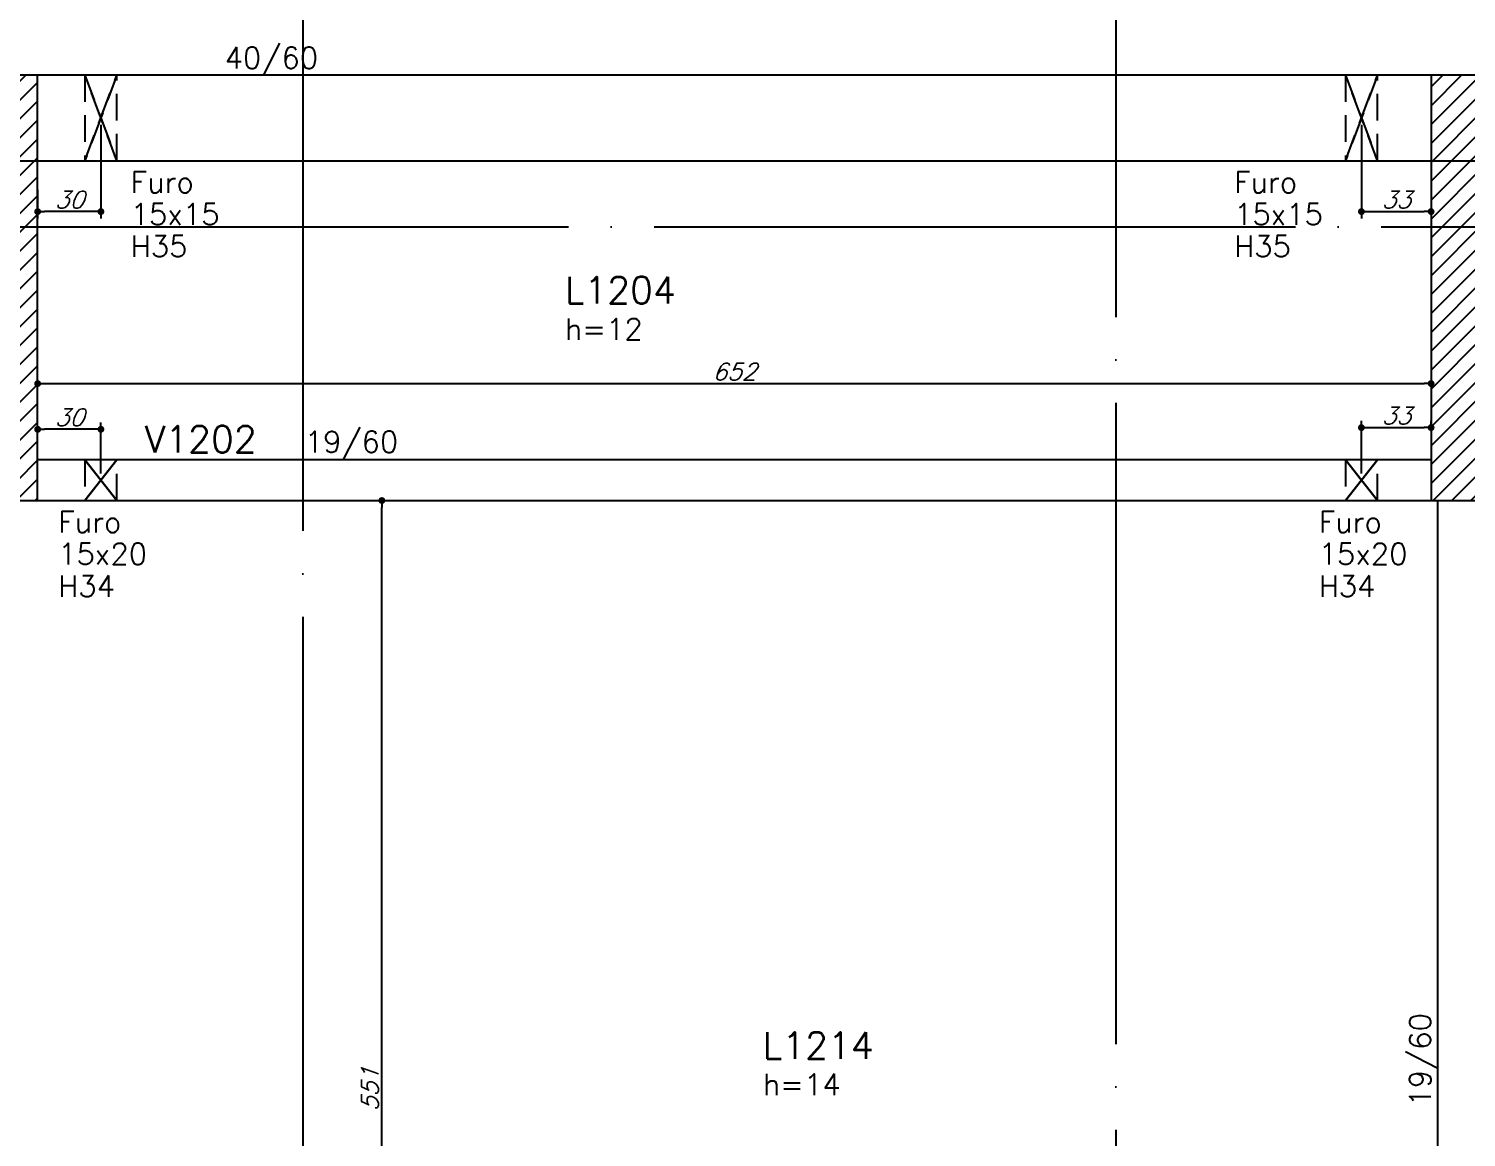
# Model space of a CAD drawing. Extents: x -4228 to 5417, y -2048 to 2452.
# Drawn here: x -1218 to -546, y 918 to 1436 of the extents above; entities that cross this region are included whole.
import ezdxf
from ezdxf.enums import TextEntityAlignment as Align

# ---------------------------------------------------------------- set-up
doc = ezdxf.new("R2010")
doc.units = 0
doc.header["$LTSCALE"] = 50
doc.header["$MEASUREMENT"] = 0
for name, pattern in [('DASHED', [0.75, 0.5, -0.25]), ('EIXO', [6.8, 6, -0.4, 0, -0.4]), ('HIDDEN', [0.375, 0.25, -0.125])]:
    doc.linetypes.add(name, pattern=pattern)
doc.layers.get('0').update_dxf_attribs({"linetype": 'CONTINUOUS'})
doc.layers.get('DEFPOINTS').update_dxf_attribs({"linetype": 'CONTINUOUS'})
for name, color, linetype in [('242', 3, 'CONTINUOUS'), ('71', 6, 'CONTINUOUS'), ('F-COTAS', 106, 'CONTINUOUS'), ('F-COTAS-FUROS', 50, 'CONTINUOUS'), ('F-EIXO', 12, 'EIXO'), ('F-FURO-PAREDE', 2, 'HIDDEN'), ('F-FURO-PAREDE-TEXTOS', 2, 'CONTINUOUS'), ('F-LAJES-DIM', 2, 'CONTINUOUS'), ('F-LAJES-NOME', 4, 'CONTINUOUS'), ('F-PILARES-HACH', 174, 'CONTINUOUS'), ('F-PILARES-S', 170, 'CONTINUOUS'), ('F-TEXTO', 6, 'CONTINUOUS'), ('F-VIGAS', 3, 'CONTINUOUS'), ('F-VIGAS-DIM', 2, 'CONTINUOUS'), ('F-VIGAS-NOME', 4, 'CONTINUOUS')]:
    doc.layers.add(name, color=color, linetype=linetype)
doc.styles.add('CP-TEXT-INCL', font='simplex.shx', dxfattribs={"oblique": 20})
doc.styles.add('MCP', font='simplex.shx')
doc.styles.add('ROMANS', font='simplex.shx')
doc.dimstyles.new('CP-COTAS-50', dxfattribs={"dimscale": 0.64, "dimtxt": 12.5, "dimasz": 5, "dimexe": 5, "dimexo": 5, "dimgap": 2.5, "dimtad": 1, "dimdec": 1, "dimdsep": 46, "dimtxsty": 'CP-TEXT-INCL', "dimblk1": 'DOT', "dimblk2": 'DOT', "dimsah": 1, "dimcen": 9, "dimclrd": 256, "dimclre": 256, "dimclrt": 256, "dimadec": 0, "dimazin": 0, "dimtfac": 1, "dimtdec": 1, "dimtmove": 2, "dimatfit": 3, "dimldrblk": 'DOT', "dimfxl": 0, "dimtolj": 1, "dimarcsym": 0})

# ---------------------------------------------------------------- blocks, each defined once
blk = doc.blocks.new('*U22')
at = {"layer": 'F-EIXO'}
blk.add_line((0, 0), (7197, 0), dxfattribs=at)
at = {"layer": 'F-TEXTO', "style": 'ROMANS'}
blk.add_attdef('EIXO', text='', height=17.5, dxfattribs=at).set_placement((-28.2072, 0), align=Align.MIDDLE_CENTER)
blk = doc.blocks.new('*U23')
at = {"layer": 'F-EIXO'}
blk.add_line((0, 0), (7285, 0), dxfattribs=at)
at = {"layer": 'F-TEXTO', "style": 'ROMANS'}
blk.add_attdef('EIXO', text='', height=17.5, dxfattribs=at).set_placement((-28.2072, 0), align=Align.MIDDLE_CENTER)
blk = doc.blocks.new('*U16')
at = {"layer": 'F-EIXO'}
blk.add_line((0, 0), (0, -2755), dxfattribs=at)
at = {"layer": 'F-TEXTO', "style": 'ROMANS'}
blk.add_attdef('EIXO', text='', height=17.5, rotation=360, dxfattribs=at).set_placement((0, 28.2072), align=Align.MIDDLE_CENTER)
blk = doc.blocks.new('*U37')
at = {"layer": 'F-EIXO'}
blk.add_line((0, 0), (0, -2655), dxfattribs=at)
at = {"layer": 'F-TEXTO', "style": 'ROMANS'}
blk.add_attdef('EIXO', text='', height=17.5, rotation=360, dxfattribs=at).set_placement((0, 28.21), align=Align.MIDDLE_CENTER)
blk = doc.blocks.new('_DOT')
at = {"color": 0, "linetype": 'ByBlock'}
blk.add_line((-0.5, 0), (-1, 0), dxfattribs=at)
at = {"color": 0, "linetype": 'ByBlock', "const_width": 0.5}
blk.add_lwpolyline([(-0.25, 0, 1), (0.25, 0, 1)], format="xyb", close=True, dxfattribs=at)
blk = doc.blocks.new('*D374')
at = {"layer": 'DEFPOINTS', "color": 0, "linetype": 'Continuous', "transparency": 16777216}
for p in [(-1052.94, 1215.5), (-1052.94, 1215.5), (-1052.94, 664.5)]:
    blk.add_point(p, dxfattribs=at)
at = {"layer": 'F-COTAS', "linetype": 'Continuous', "lineweight": -2, "transparency": 16777216}
blk.add_line((-1052.94, 667.7), (-1052.94, 1212.3), dxfattribs=at)
at = {"layer": 'F-COTAS', "linetype": 'Continuous', "lineweight": -2, "transparency": 16777216, "xscale": 3.2, "yscale": 3.2, "zscale": 3.2}
for p, rotation in [((-1052.94, 1215.5), 90), ((-1052.94, 664.5), 270)]:
    blk.add_blockref('_DOT', p, dxfattribs=dict(at, rotation=rotation))
at = {"layer": 'F-COTAS', "linetype": 'Continuous', "transparency": 16777216, "insert": (-1058.54, 940), "char_height": 8, "attachment_point": 5, "rotation": 90, "style": 'CP-TEXT-INCL'}
blk.add_mtext('\\A1;551', dxfattribs=at)
blk = doc.blocks.new('*D448')
at = {"layer": 'DEFPOINTS', "color": 0, "linetype": 'Continuous', "transparency": 16777216}
for p in [(-1214, 1270.21), (-562, 1270.21), (-562, 1270.21)]:
    blk.add_point(p, dxfattribs=at)
at = {"layer": 'F-COTAS', "linetype": 'Continuous', "lineweight": -2, "transparency": 16777216}
blk.add_line((-1210.8, 1270.21), (-565.2, 1270.21), dxfattribs=at)
at = {"layer": 'F-COTAS', "linetype": 'Continuous', "lineweight": -2, "transparency": 16777216, "xscale": 3.2, "yscale": 3.2, "zscale": 3.2, "rotation": 180}
blk.add_blockref('_DOT', (-1214, 1270.21), dxfattribs=at)
at = {"layer": 'F-COTAS', "linetype": 'Continuous', "lineweight": -2, "transparency": 16777216, "xscale": 3.2, "yscale": 3.2, "zscale": 3.2}
blk.add_blockref('_DOT', (-562, 1270.21), dxfattribs=at)
at = {"layer": 'F-COTAS', "linetype": 'Continuous', "transparency": 16777216, "insert": (-888, 1275.81), "char_height": 8, "attachment_point": 5, "style": 'CP-TEXT-INCL'}
blk.add_mtext('\\A1;652', dxfattribs=at)
blk = doc.blocks.new('*D472')
at = {"layer": 'DEFPOINTS', "color": 0, "linetype": 'Continuous', "transparency": 16777216}
for p in [(-1184.4, 1394.5), (-1214, 1364), (-1214, 1350.68)]:
    blk.add_point(p, dxfattribs=at)
at = {"layer": 'F-COTAS-FUROS', "linetype": 'Continuous', "lineweight": -2, "transparency": 16777216}
for p, q in [((-1184.4, 1391.3), (-1184.4, 1347.48)), ((-1214, 1360.8), (-1214, 1347.48)), ((-1187.6, 1350.68), (-1210.8, 1350.68))]:
    blk.add_line(p, q, dxfattribs=at)
at = {"layer": 'F-COTAS-FUROS', "linetype": 'Continuous', "lineweight": -2, "transparency": 16777216, "xscale": 3.2, "yscale": 3.2, "zscale": 3.2, "rotation": 180}
blk.add_blockref('_DOT', (-1214, 1350.68), dxfattribs=at)
at = {"layer": 'F-COTAS-FUROS', "linetype": 'Continuous', "lineweight": -2, "transparency": 16777216, "xscale": 3.2, "yscale": 3.2, "zscale": 3.2}
blk.add_blockref('_DOT', (-1184.4, 1350.68), dxfattribs=at)
at = {"layer": 'F-COTAS-FUROS', "linetype": 'Continuous', "transparency": 16777216, "insert": (-1199.2, 1356.28), "char_height": 8, "attachment_point": 5, "style": 'CP-TEXT-INCL'}
blk.add_mtext('\\A1;30', dxfattribs=at)
blk = doc.blocks.new('*D473')
at = {"layer": 'DEFPOINTS', "color": 0, "linetype": 'Continuous', "transparency": 16777216}
for p in [(-594.6, 1394.5), (-562, 1369.12), (-562, 1350.68)]:
    blk.add_point(p, dxfattribs=at)
at = {"layer": 'F-COTAS-FUROS', "linetype": 'Continuous', "lineweight": -2, "transparency": 16777216}
for p, q in [((-594.6, 1391.3), (-594.6, 1347.48)), ((-562, 1365.92), (-562, 1347.48)), ((-591.4, 1350.68), (-565.2, 1350.68))]:
    blk.add_line(p, q, dxfattribs=at)
at = {"layer": 'F-COTAS-FUROS', "linetype": 'Continuous', "lineweight": -2, "transparency": 16777216, "xscale": 3.2, "yscale": 3.2, "zscale": 3.2, "rotation": 180}
blk.add_blockref('_DOT', (-594.6, 1350.68), dxfattribs=at)
at = {"layer": 'F-COTAS-FUROS', "linetype": 'Continuous', "lineweight": -2, "transparency": 16777216, "xscale": 3.2, "yscale": 3.2, "zscale": 3.2}
blk.add_blockref('_DOT', (-562, 1350.68), dxfattribs=at)
at = {"layer": 'F-COTAS-FUROS', "linetype": 'Continuous', "transparency": 16777216, "insert": (-578.3, 1356.28), "char_height": 8, "attachment_point": 5, "style": 'CP-TEXT-INCL'}
blk.add_mtext('\\A1;33', dxfattribs=at)
blk = doc.blocks.new('*D474')
at = {"layer": 'DEFPOINTS', "color": 0, "linetype": 'Continuous', "transparency": 16777216}
for p in [(-1214, 1248.82), (-1214, 1248.23), (-1184.4, 1225)]:
    blk.add_point(p, dxfattribs=at)
at = {"layer": 'F-COTAS-FUROS', "linetype": 'Continuous', "lineweight": -2, "transparency": 16777216}
for p, q in [((-1214, 1251.43), (-1214, 1252.02)), ((-1184.4, 1228.2), (-1184.4, 1252.02)), ((-1187.6, 1248.82), (-1210.8, 1248.82))]:
    blk.add_line(p, q, dxfattribs=at)
at = {"layer": 'F-COTAS-FUROS', "linetype": 'Continuous', "lineweight": -2, "transparency": 16777216, "xscale": 3.2, "yscale": 3.2, "zscale": 3.2, "rotation": 180}
blk.add_blockref('_DOT', (-1214, 1248.82), dxfattribs=at)
at = {"layer": 'F-COTAS-FUROS', "linetype": 'Continuous', "lineweight": -2, "transparency": 16777216, "xscale": 3.2, "yscale": 3.2, "zscale": 3.2}
blk.add_blockref('_DOT', (-1184.4, 1248.82), dxfattribs=at)
at = {"layer": 'F-COTAS-FUROS', "linetype": 'Continuous', "transparency": 16777216, "insert": (-1199.2, 1254.42), "char_height": 8, "attachment_point": 5, "style": 'CP-TEXT-INCL'}
blk.add_mtext('\\A1;30', dxfattribs=at)
blk = doc.blocks.new('*D475')
at = {"layer": 'DEFPOINTS', "color": 0, "linetype": 'Continuous', "transparency": 16777216}
for p in [(-562, 1249.6), (-562, 1245.08), (-594.6, 1225)]:
    blk.add_point(p, dxfattribs=at)
at = {"layer": 'F-COTAS-FUROS', "linetype": 'Continuous', "lineweight": -2, "transparency": 16777216}
for p, q in [((-594.6, 1228.2), (-594.6, 1252.8)), ((-562, 1248.28), (-562, 1252.8)), ((-591.4, 1249.6), (-565.2, 1249.6))]:
    blk.add_line(p, q, dxfattribs=at)
at = {"layer": 'F-COTAS-FUROS', "linetype": 'Continuous', "lineweight": -2, "transparency": 16777216, "xscale": 3.2, "yscale": 3.2, "zscale": 3.2, "rotation": 180}
blk.add_blockref('_DOT', (-594.6, 1249.6), dxfattribs=at)
at = {"layer": 'F-COTAS-FUROS', "linetype": 'Continuous', "lineweight": -2, "transparency": 16777216, "xscale": 3.2, "yscale": 3.2, "zscale": 3.2}
blk.add_blockref('_DOT', (-562, 1249.6), dxfattribs=at)
at = {"layer": 'F-COTAS-FUROS', "linetype": 'Continuous', "transparency": 16777216, "insert": (-578.3, 1255.2), "char_height": 8, "attachment_point": 5, "style": 'CP-TEXT-INCL'}
blk.add_mtext('\\A1;33', dxfattribs=at)

msp = doc.modelspace()

# ---------------------------------------------------------------- hatches: boundary and pattern name
at = {"layer": 'F-PILARES-HACH', "linetype": 'Continuous'}
h = msp.add_hatch(dxfattribs=at)
h.set_pattern_fill('ANSI31', color=256, scale=50, style=0)
h.paths.add_polyline_path([(-1239, 1215.5), (-1214, 1215.5), (-1214, 1414.5), (-1239, 1414.5)], flags=16)
h = msp.add_hatch(dxfattribs=at)
h.set_pattern_fill('ANSI31', color=256, scale=50, style=0)
h.paths.add_polyline_path([(-562, 1215.5), (-537, 1215.5), (-537, 1414.5), (-562, 1414.5)], flags=16)

# ---------------------------------------------------------------- linework, layer by layer
at = {"layer": '242', "linetype": 'Continuous'}
msp.add_line((-549.5, 1315), (-549.5, 1315), dxfattribs=at)
at = {"layer": '71', "color": 1, "linetype": 'DASHED'}
msp.add_line((615, 1414.5), (-3450, 1414.5), dxfattribs=at)
at = {"layer": 'F-FURO-PAREDE'}
for points in [[(-1184.4, 1394.5), (-1191.9, 1374.5), (-1176.9, 1374.5), (-1184.4, 1394.5), (-1176.9, 1374.5), (-1176.9, 1414.5), (-1184.4, 1394.5), (-1176.9, 1414.5), (-1191.9, 1414.5), (-1184.4, 1394.5), (-1191.9, 1414.5), (-1191.9, 1374.5), (-1184.4, 1394.5)], [(-594.6, 1394.5), (-602.1, 1374.5), (-587.1, 1374.5), (-594.6, 1394.5), (-587.1, 1374.5), (-587.1, 1414.5), (-594.6, 1394.5), (-587.1, 1414.5), (-602.1, 1414.5), (-594.6, 1394.5), (-602.1, 1414.5), (-602.1, 1374.5), (-594.6, 1394.5)], [(-1184.4, 1225), (-1191.9, 1215.5), (-1176.9, 1215.5), (-1184.4, 1225), (-1176.9, 1215.5), (-1176.9, 1234.5), (-1184.4, 1225), (-1176.9, 1234.5), (-1191.9, 1234.5), (-1184.4, 1225), (-1191.9, 1234.5), (-1191.9, 1215.5), (-1184.4, 1225)], [(-594.6, 1225), (-602.1, 1215.5), (-587.1, 1215.5), (-594.6, 1225), (-587.1, 1215.5), (-587.1, 1234.5), (-594.6, 1225), (-587.1, 1234.5), (-602.1, 1234.5), (-594.6, 1225), (-602.1, 1234.5), (-602.1, 1215.5), (-594.6, 1225)]]:
    msp.add_lwpolyline(points, dxfattribs=at)
at = {"layer": 'F-PILARES-S', "linetype": 'Continuous'}
for points in [[(-1239, 1215.5), (-1214, 1215.5), (-1214, 1414.5), (-1239, 1414.5), (-1239, 1215.5)], [(-562, 1215.5), (-537, 1215.5), (-537, 1414.5), (-562, 1414.5), (-562, 1215.5)]]:
    msp.add_lwpolyline(points, dxfattribs=at)
at = {"layer": 'F-VIGAS'}
for points in [[(-562, 1414.5), (-1214, 1414.5)], [(-1214, 1374.5), (-562, 1374.5)], [(-562, 1234.5), (-1214, 1234.5)], [(-1214, 1215.5), (-562, 1215.5)], [(-559, 1215.5), (-559, 844.5)]]:
    msp.add_lwpolyline(points, dxfattribs=at)

# ---------------------------------------------------------------- block references
at = {"layer": 'F-EIXO', "linetype": 'Continuous'}
for name, p in [('*U16', (-709.5, 1941.357)), ('*U37', (-1090, 1841.357)), ('*U23', (-3734.274, 1374.5)), ('*U22', (-3646.32, 1343.5))]:
    msp.add_blockref(name, p, dxfattribs=at)

# ---------------------------------------------------------------- texts
at = {"layer": 'F-FURO-PAREDE-TEXTOS', "linetype": 'Continuous', "style": 'MCP'}
for s, p in [('Furo', (-1170.501, 1359.5)), ('Furo', (-654.206, 1359.5)), ('15x15', (-1170.501, 1344.5)), ('15x15', (-654.206, 1344.5)), ('H35', (-1170.501, 1329.5)), ('H35', (-654.206, 1329.5)), ('Furo', (-1204.4, 1200.5)), ('Furo', (-614.6, 1200.5)), ('15x20', (-1204.4, 1185.5)), ('15x20', (-614.6, 1185.5)), ('H34', (-1204.4, 1170.5)), ('H34', (-614.6, 1170.5))]:
    msp.add_text(s, height=10, dxfattribs=at).set_placement(p)
at = {"layer": 'F-LAJES-DIM', "linetype": 'Continuous', "style": 'MCP'}
for s, p in [('h=12', (-967.334, 1290.731)), ('h=14', (-874.735, 937.326))]:
    msp.add_text(s, height=10, dxfattribs=at).set_placement(p)
at = {"layer": 'F-LAJES-NOME', "linetype": 'Continuous', "style": 'MCP'}
for s, p in [('L1204', (-967.334, 1307.731)), ('L1214', (-874.735, 954.326))]:
    msp.add_text(s, height=12.5, dxfattribs=at).set_placement(p)
at = {"layer": 'F-VIGAS-DIM', "linetype": 'Continuous', "style": 'MCP'}
for s, p in [('40/60', (-1126.5, 1417.625)), ('19/60', (-1088.991, 1237.988))]:
    msp.add_text(s, height=10, dxfattribs=at).set_placement(p)
msp.add_text('19/60', height=10, rotation=90, dxfattribs=at).set_placement((-562.125, 932))
at = {"layer": 'F-VIGAS-NOME', "linetype": 'Continuous', "style": 'MCP'}
msp.add_text('V1202', height=12.5, dxfattribs=at).set_placement((-1163.991, 1237.988))

# ---------------------------------------------------------------- dimensions: what is measured, and where the dimension line sits
at = {"layer": 'F-COTAS', "linetype": 'Continuous'}
for base, p1, p2, angle, picture, middle in [((-562, 1270.208), (-1214, 1270.208), (-562, 1270.208), 180, '*D448', (-888, 1275.808)), ((-1052.943, 1215.5), (-1052.943, 664.5), (-1052.943, 1215.5), 270, '*D374', (-1058.543, 940))]:
    dim = msp.add_linear_dim(base=base, p1=p1, p2=p2, angle=angle, dimstyle='CP-COTAS-50', override={"dimfxl": 7.5}, dxfattribs=at)
    dim.commit()
    dim.dimension.update_dxf_attribs({"geometry": picture, "text_midpoint": middle})
at = {"layer": 'F-COTAS-FUROS', "linetype": 'Continuous'}
for base, p1, p2, picture, middle in [((-1214, 1350.68), (-1184.4, 1394.5), (-1214, 1364.003), '*D472', (-1199.2, 1356.28)), ((-562, 1350.68), (-594.6, 1394.5), (-562, 1369.122), '*D473', (-578.3, 1356.28)), ((-1214, 1248.825), (-1184.4, 1225), (-1214, 1248.234), '*D474', (-1199.2, 1254.425)), ((-562, 1249.604), (-594.6, 1225), (-562, 1245.084), '*D475', (-578.3, 1255.204))]:
    dim = msp.add_linear_dim(base=base, p1=p1, p2=p2, dimstyle='CP-COTAS-50', override={"dimdec": 0, "dimfxl": 7.5}, dxfattribs=at)
    dim.commit()
    dim.dimension.update_dxf_attribs({"geometry": picture, "text_midpoint": middle})

doc.saveas('drawing.dxf')
